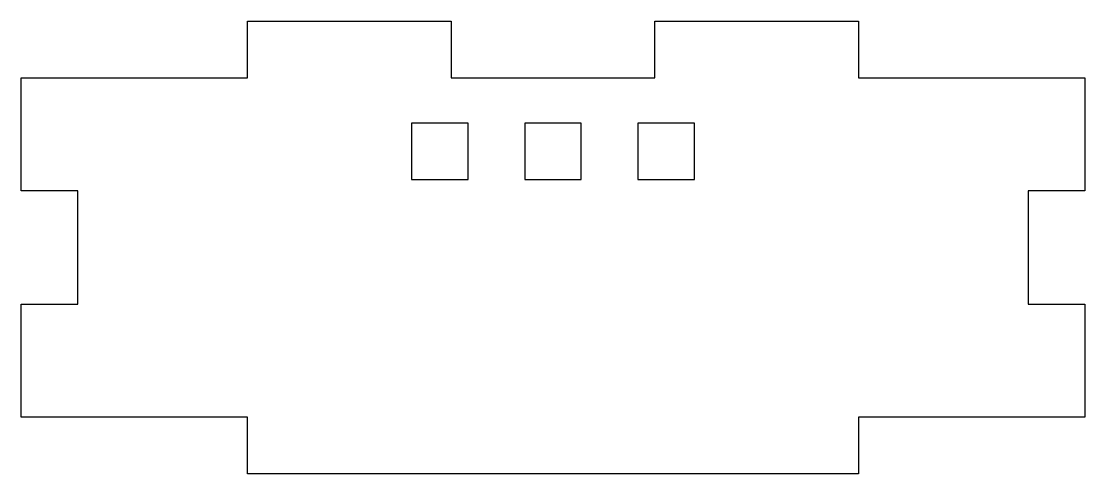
# Model space of a CAD drawing. Header units: millimetres. Extents: x -47 to 47, y 2 to 42.
import ezdxf

# ---------------------------------------------------------------- set-up
doc = ezdxf.new("R2010")
doc.units = ezdxf.units.MM
doc.layers.get('0').update_dxf_attribs({"linetype": 'CONTINUOUS'})

msp = doc.modelspace()

# ---------------------------------------------------------------- linework, layer by layer
for points in [[(-27, 7), (-47, 7), (-47, 17), (-42, 17), (-42, 27), (-47, 27), (-47, 37), (-27, 37), (-27, 42), (-9, 42), (-9, 37), (9, 37), (9, 42), (27, 42), (27, 37), (47, 37), (47, 27), (42, 27), (42, 17), (47, 17), (47, 7), (27, 7), (27, 2), (-27, 2)], [(-7.499, 33), (-12.499, 33), (-12.499, 28), (-7.499, 28)], [(2.501, 28), (2.501, 33), (-2.499, 33), (-2.499, 28)], [(7.501, 28), (12.501, 28), (12.501, 33), (7.501, 33)]]:
    msp.add_lwpolyline(points, close=True)

doc.saveas('drawing.dxf')
